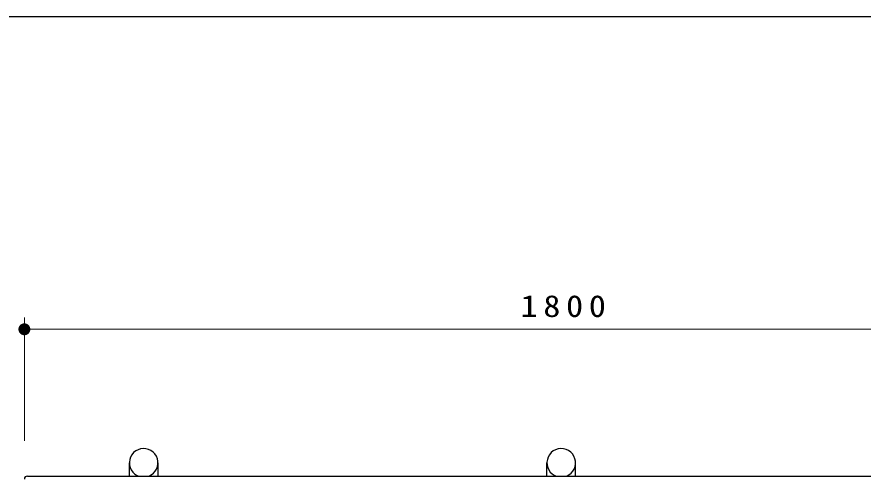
# Model space of a CAD drawing. Units: millimetres on the paper, scale 1:20. Extents: x -365 to 12, y -47 to 257.
# Drawn here: x -310.6 to -239.7, y 218.3 to 257 of the extents above; entities that cross this region are included whole.
import ezdxf

# ---------------------------------------------------------------- set-up
doc = ezdxf.new("R2010")
doc.units = ezdxf.units.MM
doc.layers.add('LY_1', color=3, linetype='Continuous', lineweight=25)
doc.layers.add('LY_2', color=7, linetype='Continuous', lineweight=13)
doc.styles.add('ＭＳ ゴシック', font='')
doc.styles.get('ＭＳ ゴシック').set_extended_font_data('MS Gothic')

# ---------------------------------------------------------------- blocks, each defined once
blk = doc.blocks.new('filled_dot')
at = {"color": 0, "linetype": 'Continuous', "lineweight": -2, "const_width": 1.25}
blk.add_lwpolyline([(-0.625, 0, 1), (0.625, 0, 1)], format="xyb", close=True, dxfattribs=at)

msp = doc.modelspace()

# ---------------------------------------------------------------- linework, layer by layer
at = {"layer": 'LY_1', "color": 7, "lineweight": 13}
for p, q in [((-309.955, 221.469), (-309.955, 231.811)), ((-309.955, 230.811), (-219.955, 230.811))]:
    msp.add_line(p, q, dxfattribs=at)
at = {"layer": 'LY_1'}
for p, q in [((-301.155, 218.502), (-301.155, 219.615)), ((-298.755, 218.502), (-298.755, 219.615)), ((-266.155, 218.502), (-266.155, 219.615)), ((-263.755, 218.502), (-263.755, 219.615)), ((-309.705, 218.502), (-220.205, 218.502))]:
    msp.add_line(p, q, dxfattribs=at)
for points in [[(-299.517, 218.502), (-299.317, 218.602), (-299.14, 218.737), (-298.99, 218.903), (-298.875, 219.094), (-298.796, 219.303), (-298.758, 219.522), (-298.762, 219.745), (-298.807, 219.963), (-298.892, 220.17), (-299.013, 220.357), (-299.168, 220.518), (-299.349, 220.648), (-299.552, 220.742), (-299.769, 220.797), (-299.992, 220.81), (-300.214, 220.783), (-300.427, 220.715), (-300.623, 220.608), (-300.796, 220.468), (-300.94, 220.297), (-301.05, 220.103), (-301.122, 219.892), (-301.153, 219.671), (-301.143, 219.449), (-301.092, 219.232), (-301.001, 219.029), (-300.873, 218.845), (-300.714, 218.689), (-300.56, 218.583), (-300.392, 218.501)], [(-264.517, 218.502), (-264.317, 218.602), (-264.14, 218.737), (-263.99, 218.903), (-263.875, 219.094), (-263.796, 219.303), (-263.758, 219.522), (-263.762, 219.745), (-263.807, 219.963), (-263.892, 220.17), (-264.013, 220.357), (-264.168, 220.518), (-264.349, 220.648), (-264.552, 220.742), (-264.769, 220.797), (-264.992, 220.81), (-265.214, 220.783), (-265.427, 220.715), (-265.623, 220.608), (-265.796, 220.468), (-265.94, 220.297), (-266.05, 220.103), (-266.122, 219.892), (-266.153, 219.671), (-266.143, 219.449), (-266.092, 219.232), (-266.001, 219.029), (-265.873, 218.845), (-265.714, 218.689), (-265.56, 218.583), (-265.392, 218.501)]]:
    msp.add_lwpolyline(points, dxfattribs=at)
msp.add_arc((-309.705, 218.252), 0.25, 89.99994, 179.99992, dxfattribs=at)
at = {"layer": 'LY_2', "color": 20, "lineweight": 25}
msp.add_line((0, 257), (-365, 257), dxfattribs=at)

# ---------------------------------------------------------------- block references
at = {"layer": 'LY_1', "color": 7, "lineweight": 13, "xscale": 0.4, "yscale": 0.4}
msp.add_blockref('filled_dot', (-309.955, 230.811), dxfattribs=at)

# ---------------------------------------------------------------- texts
at = {"layer": 'LY_1', "color": 7, "insert": (-264.555, 231.811), "char_height": 1.833, "attachment_point": 8, "style": 'ＭＳ ゴシック'}
msp.add_mtext('\\T1.33;\\W1.15;1800', dxfattribs=at)

doc.saveas('drawing.dxf')
